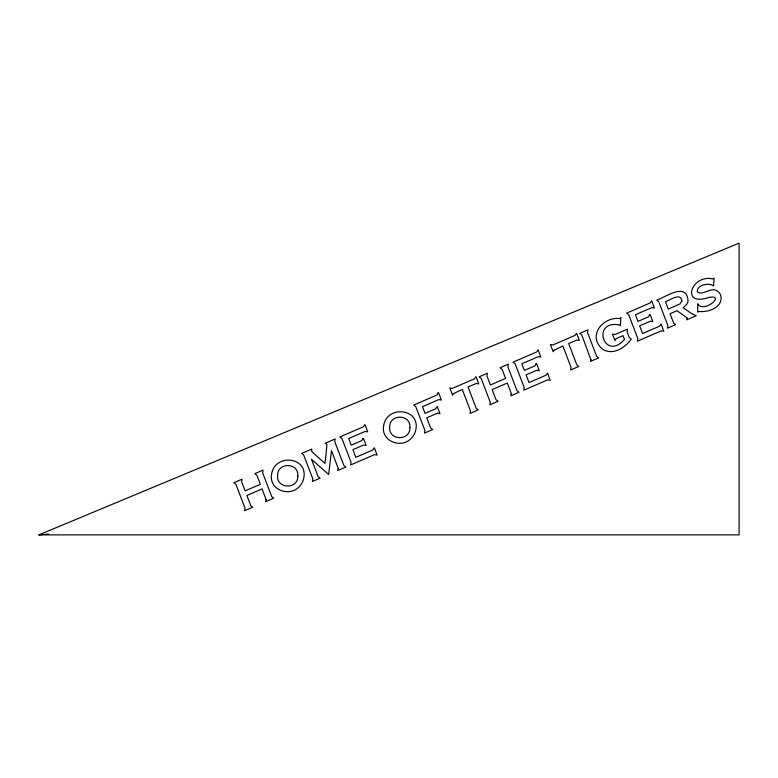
<?xml version="1.0" encoding="UTF-8"?>
<svg xmlns="http://www.w3.org/2000/svg" width="778" height="778" viewBox="0 0 778 778"><rect width="100%" height="100%" fill="white"/><g stroke="black" fill="none" stroke-linecap="round" stroke-linejoin="round"><path stroke-width="1.17" d="M38.9 534.875L739.1 243.125L739.1 534.875L38.9 534.875L48.586 534.068M697.885 304.023L697.662 312.143L698.955 311.414C708.311 312.795 724.055 306.902 720.642 295.163A8.432 7.926 -90 0 0 717.073 290.894C710.742 286.693 702.524 296.233 697.214 291.769C697 285.049 707.095 283.085 712.21 285.03L713.543 286.061L714.165 278.106L712.745 278.913C690.913 274.041 680.458 307.281 708.729 297.449C726.594 294.103 703.789 313.592 697.885 304.023M620.873 317.745L620.338 325.807L619.113 324.844C590.628 320.059 604.467 362.295 624.471 339.432L623.013 335.61L616.001 338.722L614.99 340.608L612.5 334.073L615.009 334.521L627.515 329.123L627.097 331.807L629.295 337.564L631.298 339.043C625.463 347.338 613.939 355.176 603.747 349.896A13.576 12.759 90 0 1 600.042 346.735C588.751 333.237 604.632 316.617 619.444 318.552L620.873 317.745M453.321 393.668L452.592 395.185L449.82 387.93L452.329 388.378L474.463 378.828L475.99 376.64L478.762 383.885L476.224 383.447L468.055 386.977L476.175 408.246L478.237 409.87L470 413.419L470.418 410.735L462.288 389.467L453.321 393.668M553.926 350.236L553.197 351.753L550.425 344.498L552.944 344.946L575.068 335.386L576.595 333.198L579.367 340.453L576.829 340.015L568.66 343.545L576.78 364.814L578.842 366.438L570.605 369.988L571.023 367.294L562.902 346.025L553.926 350.236M437.975 393.046L437.08 394.961L413.74 405.046L415.802 406.67L424.866 430.399L424.448 433.093L432.685 429.534L430.623 427.91L426.762 417.805L437.45 413.186L439.978 413.624L437.275 406.534L435.748 408.732L425.06 413.342L422.503 406.641L438.85 399.591L441.359 400.038L438.588 392.783L437.975 393.046M362.82 438.636L361.926 440.552L351.218 445.172L348.68 438.52L365.183 431.391L367.693 431.839L364.921 424.584L363.414 426.772L339.918 436.915L341.98 438.539L351.043 462.268L350.625 464.962L374.588 454.615L377.106 455.062L374.335 447.807L372.827 449.995L355.857 457.318L352.92 449.635L363.627 445.016L366.146 445.463L363.433 438.374L362.82 438.636M535.974 363.88L535.079 365.796L524.372 370.416L521.834 363.764L538.337 356.635L540.846 357.083L538.075 349.828L536.567 352.016L513.072 362.159L515.133 363.783L524.197 387.512L523.779 390.206L547.751 379.859L550.26 380.306L547.488 373.051L545.981 375.239L529.011 382.562L526.074 374.879L536.781 370.25L539.3 370.698L536.587 363.608L535.974 363.88M649.542 314.847L648.658 316.763L637.95 321.382L635.412 314.72L651.915 307.602L654.424 308.049L651.653 300.794L650.145 302.973L626.65 313.126L628.712 314.75L637.775 338.479L637.357 341.172L661.319 330.825L663.829 331.272L661.067 324.018L659.559 326.196L642.589 333.529L639.652 325.846L650.359 321.217L652.868 321.664L650.165 314.575L649.542 314.847M271.639 473.744C268.206 490.286 291.04 498.231 300.454 485.209A14.403 13.547 -90 0 0 303.313 479.88C310.062 457.094 275.295 452.689 271.639 473.744M383.7 425.362C380.267 441.904 403.111 449.849 412.515 436.828A14.403 13.547 90 0 0 415.384 431.498C422.133 408.713 387.356 404.297 383.7 425.362M338.216 468.463L337.662 470.564L345.899 467.004L343.837 465.38L334.764 441.632L335.182 438.957L325.204 443.266L326.789 444.452L326.828 446.037L324.98 463.435L312.25 452.047L311.618 451.221L311.842 449.032L301.669 453.428L303.721 455.033L312.795 478.781L312.386 481.475L320.137 478.13L318.076 476.506L311.501 459.283L328.627 474.463L331.496 450.647L338.216 468.463M297.809 475.971C298.373 489.586 276.209 489.313 277.6 475.358C277.376 462.083 298.976 462.288 297.809 475.971M409.88 427.589C410.434 441.204 388.271 440.931 389.661 426.976C389.438 413.702 411.047 413.906 409.88 427.589M266.095 499.602L265.541 501.703L273.768 498.144L271.716 496.539L262.643 472.771L263.061 470.097L254.824 473.646L256.886 475.251L260.338 484.295L245.128 490.86L241.676 481.825L242.094 479.151L233.857 482.7L235.909 484.305L244.992 508.083L244.574 510.747L252.801 507.198L250.749 505.593L246.889 495.489L262.098 488.915L266.095 499.602M511.36 393.717L510.796 395.808L519.033 392.258L516.981 390.653L507.898 366.876L508.316 364.211L500.089 367.761L502.141 369.365L505.593 378.409L490.383 384.974L486.931 375.93L487.349 373.265L479.122 376.815L481.174 378.419L490.247 402.197L489.829 404.861L498.066 401.312L496.004 399.707L492.143 389.593L507.353 383.029L511.36 393.717M687.178 318.027L686.731 319.855L696.261 315.742L691.243 313.33L683.162 307.796L686.896 304.227A7.06 6.642 -90 0 0 687.995 299.938C685.885 281.753 664.519 297.799 656.72 300.143L658.781 301.767L667.845 325.515L667.427 328.19L675.664 324.63L673.612 323.026L670.053 313.719L677.093 310.685L687.178 318.027M681.859 301.125L679.914 303.935L668.283 309.099L665.482 301.738C669.44 300.454 681.227 291.847 681.859 301.125M590.949 359.815L590.434 361.43L598.671 357.87L596.609 356.246L587.536 332.498L587.954 329.823L579.727 333.383L581.779 334.987L590.949 359.815"/></g></svg>
